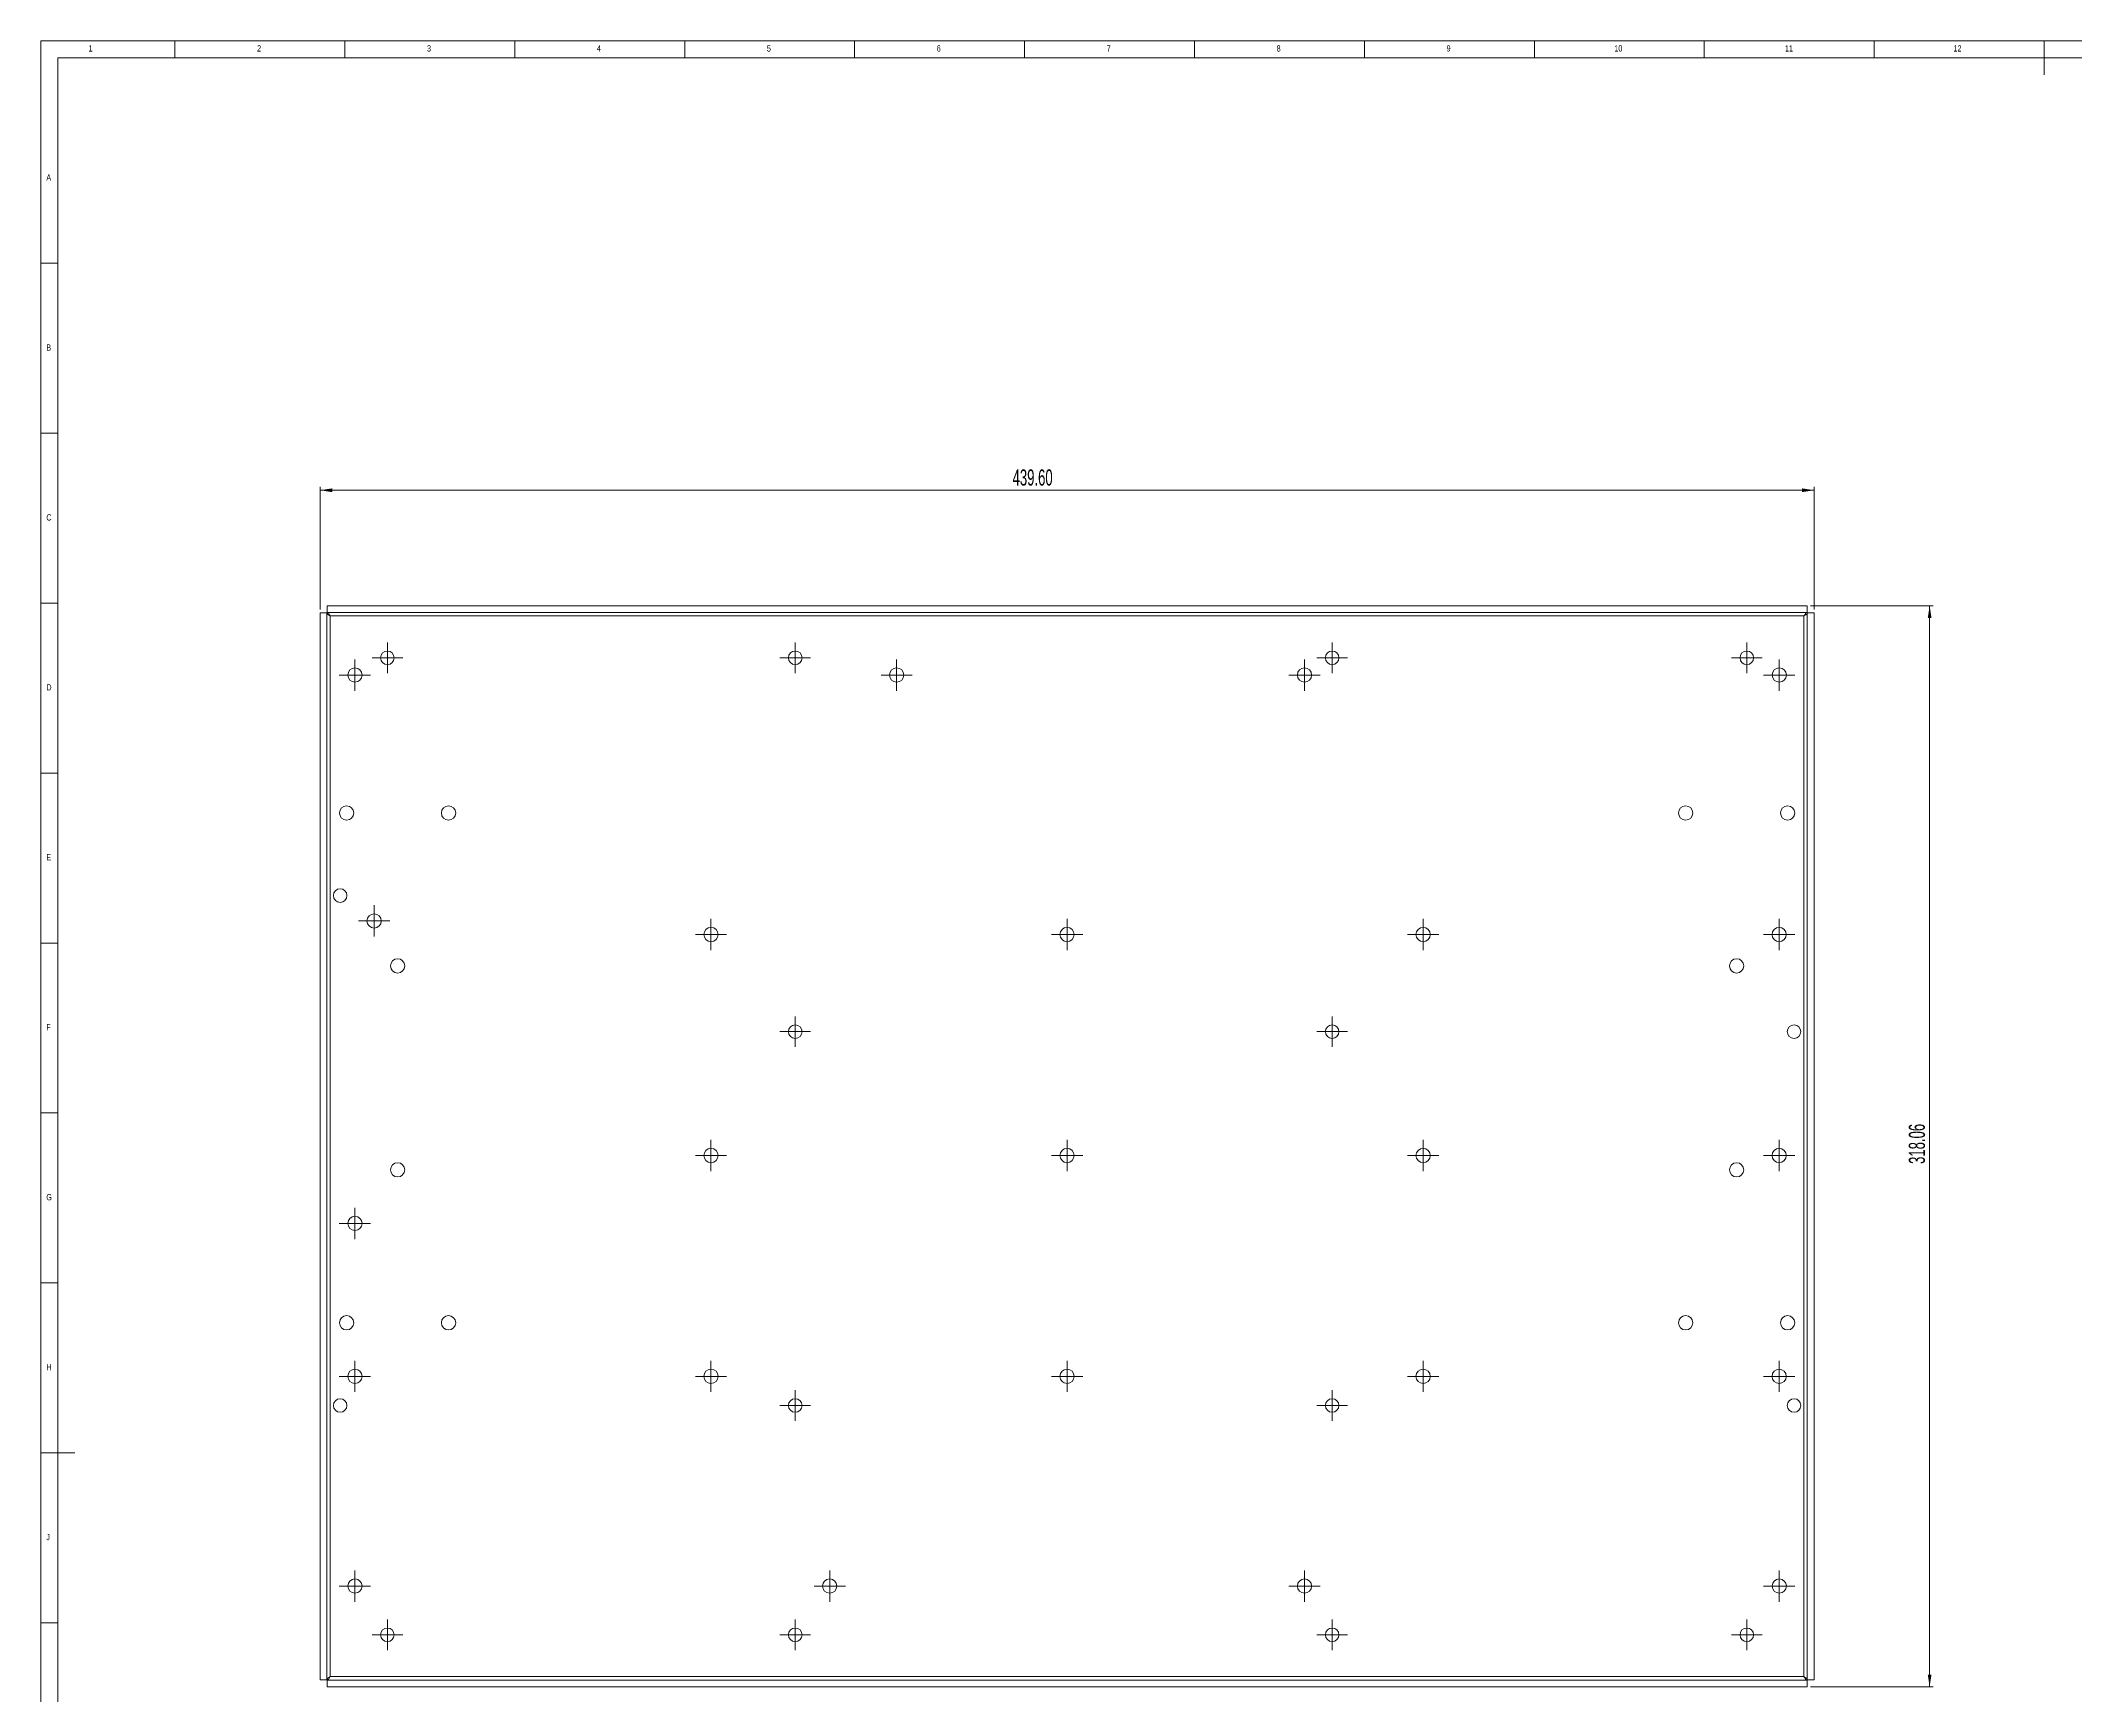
# Model space of a CAD drawing. Header units: millimetres. Extents: x 5 to 1184, y 5 to 836.
# Drawn here: x 5 to 604, y 349 to 836 of the extents above; entities that cross this region are included whole.
import ezdxf

# ---------------------------------------------------------------- set-up
doc = ezdxf.new("R2010")
doc.units = ezdxf.units.MM
doc.styles.add('SLDTEXTSTYLE0', font='TXT', dxfattribs={"width": 0.75})
doc.styles.add('SLDTEXTSTYLE2', font='TXT', dxfattribs={"width": 0.605})
doc.dimstyles.new('SLDDIMSTYLE0', dxfattribs={"dimtxt": 4.622974, "dimasz": 3.595646, "dimexe": 0, "dimexo": 0.0625, "dimgap": 1.155743, "dimtad": 2, "dimrnd": 1e-09, "dimzin": 4, "dimdsep": 46, "dimtxsty": 'SLDTEXTSTYLE2', "dimsah": 1, "dimcen": 0.09, "dimadec": 0, "dimazin": 0, "dimtfac": 1, "dimtofl": 0, "dimtmove": 0, "dimatfit": 3, "dimfxl": 1, "dimtolj": 1, "dimtzin": 12, "dimarcsym": 0})
doc.dimstyles.new('SLDDIMSTYLE1', dxfattribs={"dimtxt": 4.622974, "dimasz": 3.595646, "dimexe": 0, "dimexo": 0.0625, "dimgap": 1.155743, "dimtad": 2, "dimrnd": 1e-09, "dimzin": 12, "dimdsep": 46, "dimtxsty": 'SLDTEXTSTYLE2', "dimsah": 1, "dimcen": 0.09, "dimadec": 0, "dimazin": 0, "dimtfac": 1, "dimtofl": 0, "dimtmove": 0, "dimatfit": 3, "dimfxl": 1, "dimtolj": 1, "dimtzin": 12, "dimarcsym": 0})

# ---------------------------------------------------------------- blocks, each defined once
blk = doc.blocks.new('*D3')
at = {"color": 7, "linetype": 'Continuous', "lineweight": 0}
for p, q in [((87.21, 668.66), (87.21, 704.73)), ((87.21, 703.73), (526.81, 703.73)), ((526.81, 668.66), (526.81, 704.73))]:
    blk.add_line(p, q, dxfattribs=at)
for points in [[(87.21, 703.73), (90.81, 703.18), (90.81, 704.28)], [(526.81, 703.73), (523.22, 704.28), (523.22, 703.18)]]:
    blk.add_solid(points, dxfattribs=at)
at = {"color": 7, "linetype": 'Continuous', "lineweight": 0, "insert": (290.98, 709.87), "char_height": 4.763, "attachment_point": 1, "style": 'SLDTEXTSTYLE2'}
blk.add_mtext('439.60', dxfattribs=at)
blk = doc.blocks.new('*D4')
at = {"color": 7, "linetype": 'Continuous', "lineweight": 0}
for p, q in [((525.74, 669.73), (561.81, 669.73)), ((560.81, 669.73), (560.81, 351.67)), ((525.74, 351.67), (561.81, 351.67))]:
    blk.add_line(p, q, dxfattribs=at)
for points in [[(560.81, 669.73), (560.26, 666.13), (561.36, 666.13)], [(560.81, 351.67), (561.36, 355.27), (560.26, 355.27)]]:
    blk.add_solid(points, dxfattribs=at)
at = {"color": 7, "linetype": 'Continuous', "lineweight": 0, "insert": (554.67, 505.52), "char_height": 4.763, "attachment_point": 1, "rotation": 90, "style": 'SLDTEXTSTYLE2'}
blk.add_mtext('318.06', dxfattribs=at)
blk = doc.blocks.new('SW_CENTERMARKSYMBOL_0')
at = {"color": 0, "linetype": 'Continuous', "lineweight": 0}
for p, q in [((-2.5, 0), (-4.6, 0)), ((0, 0), (-2.5, 0)), ((0, 2.5), (0, 4.6)), ((0, 0), (0, 2.5)), ((0, 0), (0, -2.5)), ((0, 0), (2.5, 0)), ((2.5, 0), (4.6, 0)), ((0, -2.5), (0, -4.6))]:
    blk.add_line(p, q, dxfattribs=at)
blk = doc.blocks.new('SW_CENTERMARKSYMBOL_1')
at = {"color": 0, "linetype": 'Continuous', "lineweight": 0}
for p, q in [((-2.5, 0), (-4.6, 0)), ((0, 0), (-2.5, 0)), ((0, 2.5), (0, 4.6)), ((0, 0), (0, 2.5)), ((0, 0), (0, -2.5)), ((0, 0), (2.5, 0)), ((2.5, 0), (4.6, 0)), ((0, -2.5), (0, -4.6))]:
    blk.add_line(p, q, dxfattribs=at)
blk = doc.blocks.new('SW_CENTERMARKSYMBOL_2')
at = {"color": 0, "linetype": 'Continuous', "lineweight": 0}
for p, q in [((-2.5, 0), (-4.6, 0)), ((0, 0), (-2.5, 0)), ((0, 2.5), (0, 4.6)), ((0, 0), (0, 2.5)), ((0, 0), (0, -2.5)), ((0, 0), (2.5, 0)), ((2.5, 0), (4.6, 0)), ((0, -2.5), (0, -4.6))]:
    blk.add_line(p, q, dxfattribs=at)
blk = doc.blocks.new('SW_CENTERMARKSYMBOL_3')
at = {"color": 0, "linetype": 'Continuous', "lineweight": 0}
for p, q in [((-2.5, 0), (-4.6, 0)), ((0, 0), (-2.5, 0)), ((0, 2.5), (0, 4.6)), ((0, 0), (0, 2.5)), ((0, 0), (0, -2.5)), ((0, 0), (2.5, 0)), ((2.5, 0), (4.6, 0)), ((0, -2.5), (0, -4.6))]:
    blk.add_line(p, q, dxfattribs=at)
blk = doc.blocks.new('SW_CENTERMARKSYMBOL_4')
at = {"color": 0, "linetype": 'Continuous', "lineweight": 0}
for p, q in [((-2.5, 0), (-4.6, 0)), ((0, 0), (-2.5, 0)), ((0, 2.5), (0, 4.6)), ((0, 0), (0, 2.5)), ((0, 0), (0, -2.5)), ((0, 0), (2.5, 0)), ((2.5, 0), (4.6, 0)), ((0, -2.5), (0, -4.6))]:
    blk.add_line(p, q, dxfattribs=at)
blk = doc.blocks.new('SW_CENTERMARKSYMBOL_5')
at = {"color": 0, "linetype": 'Continuous', "lineweight": 0}
for p, q in [((-2.5, 0), (-4.6, 0)), ((0, 0), (-2.5, 0)), ((0, 2.5), (0, 4.6)), ((0, 0), (0, 2.5)), ((0, 0), (0, -2.5)), ((0, 0), (2.5, 0)), ((2.5, 0), (4.6, 0)), ((0, -2.5), (0, -4.6))]:
    blk.add_line(p, q, dxfattribs=at)
blk = doc.blocks.new('SW_CENTERMARKSYMBOL_6')
at = {"color": 0, "linetype": 'Continuous', "lineweight": 0}
for p, q in [((-2.5, 0), (-4.6, 0)), ((0, 0), (-2.5, 0)), ((0, 2.5), (0, 4.6)), ((0, 0), (0, 2.5)), ((0, 0), (0, -2.5)), ((0, 0), (2.5, 0)), ((2.5, 0), (4.6, 0)), ((0, -2.5), (0, -4.6))]:
    blk.add_line(p, q, dxfattribs=at)
blk = doc.blocks.new('SW_CENTERMARKSYMBOL_7')
at = {"color": 0, "linetype": 'Continuous', "lineweight": 0}
for p, q in [((-2.5, 0), (-4.6, 0)), ((0, 0), (-2.5, 0)), ((0, 2.5), (0, 4.6)), ((0, 0), (0, 2.5)), ((0, 0), (0, -2.5)), ((0, 0), (2.5, 0)), ((2.5, 0), (4.6, 0)), ((0, -2.5), (0, -4.6))]:
    blk.add_line(p, q, dxfattribs=at)
blk = doc.blocks.new('SW_CENTERMARKSYMBOL_8')
at = {"color": 0, "linetype": 'Continuous', "lineweight": 0}
for p, q in [((-2.5, 0), (-4.6, 0)), ((0, 0), (-2.5, 0)), ((0, 2.5), (0, 4.6)), ((0, 0), (0, 2.5)), ((0, 0), (0, -2.5)), ((0, 0), (2.5, 0)), ((2.5, 0), (4.6, 0)), ((0, -2.5), (0, -4.6))]:
    blk.add_line(p, q, dxfattribs=at)
blk = doc.blocks.new('SW_CENTERMARKSYMBOL_9')
at = {"color": 0, "linetype": 'Continuous', "lineweight": 0}
for p, q in [((-2.5, 0), (-4.6, 0)), ((0, 0), (-2.5, 0)), ((0, 2.5), (0, 4.6)), ((0, 0), (0, 2.5)), ((0, 0), (0, -2.5)), ((0, 0), (2.5, 0)), ((2.5, 0), (4.6, 0)), ((0, -2.5), (0, -4.6))]:
    blk.add_line(p, q, dxfattribs=at)
blk = doc.blocks.new('SW_CENTERMARKSYMBOL_10')
at = {"color": 0, "linetype": 'Continuous', "lineweight": 0}
for p, q in [((-2.5, 0), (-4.6, 0)), ((0, 0), (-2.5, 0)), ((0, 2.5), (0, 4.6)), ((0, 0), (0, 2.5)), ((0, 0), (0, -2.5)), ((0, 0), (2.5, 0)), ((2.5, 0), (4.6, 0)), ((0, -2.5), (0, -4.6))]:
    blk.add_line(p, q, dxfattribs=at)
blk = doc.blocks.new('SW_CENTERMARKSYMBOL_11')
at = {"color": 0, "linetype": 'Continuous', "lineweight": 0}
for p, q in [((-2.5, 0), (-4.6, 0)), ((0, 0), (-2.5, 0)), ((0, 2.5), (0, 4.6)), ((0, 0), (0, 2.5)), ((0, 0), (0, -2.5)), ((0, 0), (2.5, 0)), ((2.5, 0), (4.6, 0)), ((0, -2.5), (0, -4.6))]:
    blk.add_line(p, q, dxfattribs=at)
blk = doc.blocks.new('SW_CENTERMARKSYMBOL_12')
at = {"color": 0, "linetype": 'Continuous', "lineweight": 0}
for p, q in [((-2.5, 0), (-4.6, 0)), ((0, 0), (-2.5, 0)), ((0, 2.5), (0, 4.6)), ((0, 0), (0, 2.5)), ((0, 0), (0, -2.5)), ((0, 0), (2.5, 0)), ((2.5, 0), (4.6, 0)), ((0, -2.5), (0, -4.6))]:
    blk.add_line(p, q, dxfattribs=at)
blk = doc.blocks.new('SW_CENTERMARKSYMBOL_13')
at = {"color": 0, "linetype": 'Continuous', "lineweight": 0}
for p, q in [((-2.5, 0), (-4.6, 0)), ((0, 0), (-2.5, 0)), ((0, 2.5), (0, 4.6)), ((0, 0), (0, 2.5)), ((0, 0), (0, -2.5)), ((0, 0), (2.5, 0)), ((2.5, 0), (4.6, 0)), ((0, -2.5), (0, -4.6))]:
    blk.add_line(p, q, dxfattribs=at)
blk = doc.blocks.new('SW_CENTERMARKSYMBOL_14')
at = {"color": 0, "linetype": 'Continuous', "lineweight": 0}
for p, q in [((-2.5, 0), (-4.6, 0)), ((0, 0), (-2.5, 0)), ((0, 2.5), (0, 4.6)), ((0, 0), (0, 2.5)), ((0, 0), (0, -2.5)), ((0, 0), (2.5, 0)), ((2.5, 0), (4.6, 0)), ((0, -2.5), (0, -4.6))]:
    blk.add_line(p, q, dxfattribs=at)
blk = doc.blocks.new('SW_CENTERMARKSYMBOL_15')
at = {"color": 0, "linetype": 'Continuous', "lineweight": 0}
for p, q in [((-2.5, 0), (-4.6, 0)), ((0, 0), (-2.5, 0)), ((0, 2.5), (0, 4.6)), ((0, 0), (0, 2.5)), ((0, 0), (0, -2.5)), ((0, 0), (2.5, 0)), ((2.5, 0), (4.6, 0)), ((0, -2.5), (0, -4.6))]:
    blk.add_line(p, q, dxfattribs=at)
blk = doc.blocks.new('SW_CENTERMARKSYMBOL_16')
at = {"color": 0, "linetype": 'Continuous', "lineweight": 0}
for p, q in [((-2.5, 0), (-4.6, 0)), ((0, 0), (-2.5, 0)), ((0, 2.5), (0, 4.6)), ((0, 0), (0, 2.5)), ((0, 0), (0, -2.5)), ((0, 0), (2.5, 0)), ((2.5, 0), (4.6, 0)), ((0, -2.5), (0, -4.6))]:
    blk.add_line(p, q, dxfattribs=at)
blk = doc.blocks.new('SW_CENTERMARKSYMBOL_17')
at = {"color": 0, "linetype": 'Continuous', "lineweight": 0}
for p, q in [((-2.5, 0), (-4.6, 0)), ((0, 0), (-2.5, 0)), ((0, 2.5), (0, 4.6)), ((0, 0), (0, 2.5)), ((0, 0), (0, -2.5)), ((0, 0), (2.5, 0)), ((2.5, 0), (4.6, 0)), ((0, -2.5), (0, -4.6))]:
    blk.add_line(p, q, dxfattribs=at)
blk = doc.blocks.new('SW_CENTERMARKSYMBOL_18')
at = {"color": 0, "linetype": 'Continuous', "lineweight": 0}
for p, q in [((-2.5, 0), (-4.6, 0)), ((0, 0), (-2.5, 0)), ((0, 2.5), (0, 4.6)), ((0, 0), (0, 2.5)), ((0, 0), (0, -2.5)), ((0, 0), (2.5, 0)), ((2.5, 0), (4.6, 0)), ((0, -2.5), (0, -4.6))]:
    blk.add_line(p, q, dxfattribs=at)
blk = doc.blocks.new('SW_CENTERMARKSYMBOL_19')
at = {"color": 0, "linetype": 'Continuous', "lineweight": 0}
for p, q in [((-2.5, 0), (-4.6, 0)), ((0, 0), (-2.5, 0)), ((0, 2.5), (0, 4.6)), ((0, 0), (0, 2.5)), ((0, 0), (0, -2.5)), ((0, 0), (2.5, 0)), ((2.5, 0), (4.6, 0)), ((0, -2.5), (0, -4.6))]:
    blk.add_line(p, q, dxfattribs=at)
blk = doc.blocks.new('SW_CENTERMARKSYMBOL_20')
at = {"color": 0, "linetype": 'Continuous', "lineweight": 0}
for p, q in [((-2.5, 0), (-4.6, 0)), ((0, 0), (-2.5, 0)), ((0, 2.5), (0, 4.6)), ((0, 0), (0, 2.5)), ((0, 0), (0, -2.5)), ((0, 0), (2.5, 0)), ((2.5, 0), (4.6, 0)), ((0, -2.5), (0, -4.6))]:
    blk.add_line(p, q, dxfattribs=at)
blk = doc.blocks.new('SW_CENTERMARKSYMBOL_21')
at = {"color": 0, "linetype": 'Continuous', "lineweight": 0}
for p, q in [((-2.5, 0), (-4.6, 0)), ((0, 0), (-2.5, 0)), ((0, 2.5), (0, 4.6)), ((0, 0), (0, 2.5)), ((0, 0), (0, -2.5)), ((0, 0), (2.5, 0)), ((2.5, 0), (4.6, 0)), ((0, -2.5), (0, -4.6))]:
    blk.add_line(p, q, dxfattribs=at)
blk = doc.blocks.new('SW_CENTERMARKSYMBOL_22')
at = {"color": 0, "linetype": 'Continuous', "lineweight": 0}
for p, q in [((-2.5, 0), (-4.5, 0)), ((0, 0), (-2.5, 0)), ((0, 2.5), (0, 4.5)), ((0, 0), (0, 2.5)), ((0, 0), (0, -2.5)), ((0, 0), (2.5, 0)), ((2.5, 0), (4.5, 0)), ((0, -2.5), (0, -4.5))]:
    blk.add_line(p, q, dxfattribs=at)
blk = doc.blocks.new('SW_CENTERMARKSYMBOL_23')
at = {"color": 0, "linetype": 'Continuous', "lineweight": 0}
for p, q in [((-2.5, 0), (-4.5, 0)), ((0, 0), (-2.5, 0)), ((0, 2.5), (0, 4.5)), ((0, 0), (0, 2.5)), ((0, 0), (0, -2.5)), ((0, 0), (2.5, 0)), ((2.5, 0), (4.5, 0)), ((0, -2.5), (0, -4.5))]:
    blk.add_line(p, q, dxfattribs=at)
blk = doc.blocks.new('SW_CENTERMARKSYMBOL_24')
at = {"color": 0, "linetype": 'Continuous', "lineweight": 0}
for p, q in [((-2.5, 0), (-4.5, 0)), ((0, 0), (-2.5, 0)), ((0, 2.5), (0, 4.5)), ((0, 0), (0, 2.5)), ((0, 0), (0, -2.5)), ((0, 0), (2.5, 0)), ((2.5, 0), (4.5, 0)), ((0, -2.5), (0, -4.5))]:
    blk.add_line(p, q, dxfattribs=at)
blk = doc.blocks.new('SW_CENTERMARKSYMBOL_25')
at = {"color": 0, "linetype": 'Continuous', "lineweight": 0}
for p, q in [((-2.5, 0), (-4.5, 0)), ((0, 0), (-2.5, 0)), ((0, 2.5), (0, 4.5)), ((0, 0), (0, 2.5)), ((0, 0), (0, -2.5)), ((0, 0), (2.5, 0)), ((2.5, 0), (4.5, 0)), ((0, -2.5), (0, -4.5))]:
    blk.add_line(p, q, dxfattribs=at)
blk = doc.blocks.new('SW_CENTERMARKSYMBOL_26')
at = {"color": 0, "linetype": 'Continuous', "lineweight": 0}
for p, q in [((-2.5, 0), (-4.5, 0)), ((0, 0), (-2.5, 0)), ((0, 2.5), (0, 4.5)), ((0, 0), (0, 2.5)), ((0, 0), (0, -2.5)), ((0, 0), (2.5, 0)), ((2.5, 0), (4.5, 0)), ((0, -2.5), (0, -4.5))]:
    blk.add_line(p, q, dxfattribs=at)
blk = doc.blocks.new('SW_CENTERMARKSYMBOL_27')
at = {"color": 0, "linetype": 'Continuous', "lineweight": 0}
for p, q in [((-2.5, 0), (-4.5, 0)), ((0, 0), (-2.5, 0)), ((0, 2.5), (0, 4.5)), ((0, 0), (0, 2.5)), ((0, 0), (0, -2.5)), ((0, 0), (2.5, 0)), ((2.5, 0), (4.5, 0)), ((0, -2.5), (0, -4.5))]:
    blk.add_line(p, q, dxfattribs=at)
blk = doc.blocks.new('SW_CENTERMARKSYMBOL_28')
at = {"color": 0, "linetype": 'Continuous', "lineweight": 0}
for p, q in [((-2.5, 0), (-4.5, 0)), ((0, 0), (-2.5, 0)), ((0, 2.5), (0, 4.5)), ((0, 0), (0, 2.5)), ((0, 0), (0, -2.5)), ((0, 0), (2.5, 0)), ((2.5, 0), (4.5, 0)), ((0, -2.5), (0, -4.5))]:
    blk.add_line(p, q, dxfattribs=at)
blk = doc.blocks.new('SW_CENTERMARKSYMBOL_29')
at = {"color": 0, "linetype": 'Continuous', "lineweight": 0}
for p, q in [((-2.5, 0), (-4.5, 0)), ((0, 0), (-2.5, 0)), ((0, 2.5), (0, 4.5)), ((0, 0), (0, 2.5)), ((0, 0), (0, -2.5)), ((0, 0), (2.5, 0)), ((2.5, 0), (4.5, 0)), ((0, -2.5), (0, -4.5))]:
    blk.add_line(p, q, dxfattribs=at)
blk = doc.blocks.new('SW_CENTERMARKSYMBOL_30')
at = {"color": 0, "linetype": 'Continuous', "lineweight": 0}
for p, q in [((-2.5, 0), (-4.5, 0)), ((0, 0), (-2.5, 0)), ((0, 2.5), (0, 4.5)), ((0, 0), (0, 2.5)), ((0, 0), (0, -2.5)), ((0, 0), (2.5, 0)), ((2.5, 0), (4.5, 0)), ((0, -2.5), (0, -4.5))]:
    blk.add_line(p, q, dxfattribs=at)
blk = doc.blocks.new('SW_CENTERMARKSYMBOL_31')
at = {"color": 0, "linetype": 'Continuous', "lineweight": 0}
for p, q in [((-2.5, 0), (-4.5, 0)), ((0, 0), (-2.5, 0)), ((0, 2.5), (0, 4.5)), ((0, 0), (0, 2.5)), ((0, 0), (0, -2.5)), ((0, 0), (2.5, 0)), ((2.5, 0), (4.5, 0)), ((0, -2.5), (0, -4.5))]:
    blk.add_line(p, q, dxfattribs=at)
blk = doc.blocks.new('SW_CENTERMARKSYMBOL_32')
at = {"color": 0, "linetype": 'Continuous', "lineweight": 0}
for p, q in [((-2.5, 0), (-4.5, 0)), ((0, 0), (-2.5, 0)), ((0, 2.5), (0, 4.5)), ((0, 0), (0, 2.5)), ((0, 0), (0, -2.5)), ((0, 0), (2.5, 0)), ((2.5, 0), (4.5, 0)), ((0, -2.5), (0, -4.5))]:
    blk.add_line(p, q, dxfattribs=at)
blk = doc.blocks.new('SW_CENTERMARKSYMBOL_33')
at = {"color": 0, "linetype": 'Continuous', "lineweight": 0}
for p, q in [((-2.5, 0), (-4.5, 0)), ((0, 0), (-2.5, 0)), ((0, 2.5), (0, 4.5)), ((0, 0), (0, 2.5)), ((0, 0), (0, -2.5)), ((0, 0), (2.5, 0)), ((2.5, 0), (4.5, 0)), ((0, -2.5), (0, -4.5))]:
    blk.add_line(p, q, dxfattribs=at)
blk = doc.blocks.new('SW_CENTERMARKSYMBOL_34')
at = {"color": 0, "linetype": 'Continuous', "lineweight": 0}
for p, q in [((-2.5, 0), (-4.6, 0)), ((0, 0), (-2.5, 0)), ((0, 2.5), (0, 4.6)), ((0, 0), (0, 2.5)), ((0, 0), (0, -2.5)), ((0, 0), (2.5, 0)), ((2.5, 0), (4.6, 0)), ((0, -2.5), (0, -4.6))]:
    blk.add_line(p, q, dxfattribs=at)

msp = doc.modelspace()

# ---------------------------------------------------------------- linework, layer by layer
at = {"color": 7, "linetype": 'Continuous', "lineweight": 0}
for p, q in [((5, 836), (5, 5)), ((1184, 836), (5, 836)), ((44.5, 831), (44.5, 836)), ((94.5, 836), (94.5, 831)), ((144.5, 831), (144.5, 836)), ((194.5, 836), (194.5, 831)), ((244.5, 831), (244.5, 836)), ((294.5, 836), (294.5, 831)), ((344.5, 831), (344.5, 836)), ((394.5, 836), (394.5, 831)), ((444.5, 831), (444.5, 836)), ((494.5, 836), (494.5, 831)), ((544.5, 831), (544.5, 836)), ((594.5, 836), (594.5, 826)), ((10, 831), (10, 10)), ((1179, 831), (10, 831)), ((10, 770.5), (5, 770.5)), ((5, 720.5), (10, 720.5)), ((10, 670.5), (5, 670.5)), ((5, 620.5), (10, 620.5)), ((10, 570.5), (5, 570.5)), ((5, 520.5), (10, 520.5)), ((10, 470.5), (5, 470.5)), ((5, 420.5), (15, 420.5)), ((10, 370.5), (5, 370.5))]:
    msp.add_line(p, q, dxfattribs=at)
at = {"color": 7, "linetype": 'Continuous', "lineweight": 15}
for p, q in [((87.211, 667.66), (89.211, 667.66)), ((87.211, 353.741), (87.211, 667.66)), ((89.211, 353.741), (89.211, 667.66)), ((89.282, 669.73), (524.741, 669.73)), ((89.282, 669.73), (89.282, 667.73)), ((89.282, 667.73), (524.741, 667.73)), ((90.211, 354.67), (90.211, 666.73)), ((90.211, 666.73), (523.811, 666.73)), ((523.811, 666.73), (523.811, 354.67)), ((524.741, 669.73), (524.741, 667.73)), ((526.811, 667.66), (524.811, 667.66)), ((524.811, 667.66), (524.811, 353.741)), ((526.811, 667.66), (526.811, 353.741)), ((87.211, 353.741), (89.211, 353.741)), ((89.282, 351.67), (89.282, 353.67)), ((524.741, 353.67), (89.282, 353.67)), ((523.811, 354.67), (90.211, 354.67)), ((524.741, 351.67), (524.741, 353.67)), ((526.811, 353.741), (524.811, 353.741)), ((524.741, 351.67), (89.282, 351.67))]:
    msp.add_line(p, q, dxfattribs=at)
for centre, radius in [((107.011, 654.43), 2), ((227.011, 654.43), 2), ((385.011, 654.43), 2), ((507.011, 654.43), 2), ((97.461, 649.36), 2.1), ((256.861, 649.36), 2.1), ((376.861, 649.36), 2.1), ((516.561, 649.36), 2.1), ((95.011, 608.78), 2.1), ((125.011, 608.78), 2.1), ((489.011, 608.78), 2.1), ((519.011, 608.78), 2.1), ((93.111, 584.47), 2), ((103.111, 577.01), 2.1), ((202.231, 573.01), 2.1), ((307.001, 573.01), 2.1), ((411.771, 573.01), 2.1), ((516.541, 573.01), 2.1), ((110.011, 563.78), 2.1), ((504.011, 563.78), 2.1), ((227.011, 544.43), 2), ((385.011, 544.43), 2), ((520.911, 544.43), 2), ((202.231, 508.01), 2.1), ((307.001, 508.01), 2.1), ((411.771, 508.01), 2.1), ((516.541, 508.01), 2.1), ((110.011, 503.78), 2.1), ((504.011, 503.78), 2.1), ((97.461, 488.01), 2.1), ((95.011, 458.78), 2.1), ((125.011, 458.78), 2.1), ((489.011, 458.78), 2.1), ((519.011, 458.78), 2.1), ((97.461, 443.01), 2.1), ((202.231, 443.01), 2.1), ((307.001, 443.01), 2.1), ((411.771, 443.01), 2.1), ((516.541, 443.01), 2.1), ((93.111, 434.43), 2), ((227.011, 434.43), 2), ((385.011, 434.43), 2), ((520.911, 434.43), 2), ((97.461, 381.31), 2.1), ((237.161, 381.31), 2.1), ((376.861, 381.31), 2.1), ((516.561, 381.31), 2.1), ((107.011, 366.97), 2), ((227.011, 366.97), 2), ((385.011, 366.97), 2), ((507.011, 366.97), 2)]:
    msp.add_circle(centre, radius, dxfattribs=at)
for points in [[(90.211, 666.73), (90.079, 666.809), (89.951, 666.884), (89.709, 667.04), (89.598, 667.117), (89.412, 667.272), (89.338, 667.349), (89.237, 667.504), (89.211, 667.581), (89.211, 667.66)], [(89.282, 667.73), (89.36, 667.73), (89.436, 667.705), (89.591, 667.605), (89.668, 667.531), (89.824, 667.346), (89.901, 667.235), (90.056, 666.993), (90.133, 666.863), (90.211, 666.73)], [(523.811, 666.73), (523.89, 666.863), (523.965, 666.991), (524.121, 667.233), (524.198, 667.344), (524.353, 667.53), (524.43, 667.603), (524.585, 667.704), (524.662, 667.73), (524.741, 667.73)], [(524.811, 667.66), (524.811, 667.581), (524.786, 667.506), (524.686, 667.35), (524.612, 667.273), (524.427, 667.118), (524.316, 667.041), (524.074, 666.886), (523.944, 666.809), (523.811, 666.73)], [(89.211, 353.741), (89.211, 353.819), (89.237, 353.895), (89.337, 354.05), (89.411, 354.127), (89.596, 354.283), (89.706, 354.36), (89.949, 354.515), (90.079, 354.592), (90.211, 354.67)], [(90.211, 354.67), (90.133, 354.538), (90.057, 354.41), (89.902, 354.168), (89.825, 354.057), (89.67, 353.871), (89.593, 353.797), (89.437, 353.696), (89.36, 353.67), (89.282, 353.67)], [(523.811, 354.67), (523.944, 354.592), (524.072, 354.516), (524.314, 354.361), (524.425, 354.284), (524.611, 354.129), (524.684, 354.052), (524.785, 353.896), (524.811, 353.819), (524.811, 353.741)], [(524.741, 353.67), (524.662, 353.67), (524.587, 353.696), (524.431, 353.796), (524.354, 353.87), (524.199, 354.055), (524.122, 354.165), (523.967, 354.408), (523.89, 354.538), (523.811, 354.67)]]:
    msp.add_open_spline(points, degree=3, knots=[0, 0, 0, 0, 0.25, 0.25, 0.5, 0.5, 0.75, 0.75, 1, 1, 1, 1], dxfattribs=at)

# ---------------------------------------------------------------- block references
at = {"color": 7, "linetype": 'Continuous', "lineweight": 0}
for name, p in [('SW_CENTERMARKSYMBOL_29', (107.011, 654.43)), ('SW_CENTERMARKSYMBOL_28', (227.011, 654.43)), ('SW_CENTERMARKSYMBOL_27', (385.011, 654.43)), ('SW_CENTERMARKSYMBOL_26', (507.011, 654.43)), ('SW_CENTERMARKSYMBOL_9', (97.461, 649.36)), ('SW_CENTERMARKSYMBOL_34', (256.861, 649.36)), ('SW_CENTERMARKSYMBOL_8', (376.861, 649.36)), ('SW_CENTERMARKSYMBOL_7', (516.561, 649.36)), ('SW_CENTERMARKSYMBOL_1', (103.111, 577.01)), ('SW_CENTERMARKSYMBOL_18', (202.231, 573.01)), ('SW_CENTERMARKSYMBOL_19', (307.001, 573.01)), ('SW_CENTERMARKSYMBOL_20', (411.771, 573.01)), ('SW_CENTERMARKSYMBOL_21', (516.541, 573.01)), ('SW_CENTERMARKSYMBOL_30', (227.011, 544.43)), ('SW_CENTERMARKSYMBOL_31', (385.011, 544.43)), ('SW_CENTERMARKSYMBOL_14', (202.231, 508.01)), ('SW_CENTERMARKSYMBOL_15', (307.001, 508.01)), ('SW_CENTERMARKSYMBOL_16', (411.771, 508.01)), ('SW_CENTERMARKSYMBOL_17', (516.541, 508.01)), ('SW_CENTERMARKSYMBOL_0', (97.461, 488.01)), ('SW_CENTERMARKSYMBOL_3', (97.461, 443.01)), ('SW_CENTERMARKSYMBOL_2', (202.231, 443.01)), ('SW_CENTERMARKSYMBOL_11', (307.001, 443.01)), ('SW_CENTERMARKSYMBOL_12', (411.771, 443.01)), ('SW_CENTERMARKSYMBOL_13', (516.541, 443.01)), ('SW_CENTERMARKSYMBOL_33', (227.011, 434.43)), ('SW_CENTERMARKSYMBOL_32', (385.011, 434.43)), ('SW_CENTERMARKSYMBOL_10', (97.461, 381.31)), ('SW_CENTERMARKSYMBOL_6', (237.161, 381.31)), ('SW_CENTERMARKSYMBOL_5', (376.861, 381.31)), ('SW_CENTERMARKSYMBOL_4', (516.561, 381.31)), ('SW_CENTERMARKSYMBOL_22', (107.011, 366.97)), ('SW_CENTERMARKSYMBOL_23', (227.011, 366.97)), ('SW_CENTERMARKSYMBOL_24', (385.011, 366.97)), ('SW_CENTERMARKSYMBOL_25', (507.011, 366.97))]:
    msp.add_blockref(name, p, dxfattribs=at)

# ---------------------------------------------------------------- texts
at = {"color": 7, "linetype": 'Continuous', "lineweight": 0, "attachment_point": 1, "style": 'SLDTEXTSTYLE0'}
for s, insert, char_height in [('1', (19.083, 834.668), 1.852), ('2', (68.667, 834.668), 1.852), ('3', (118.667, 834.668), 1.852), ('4', (168.667, 834.668), 1.852), ('5', (218.667, 834.668), 1.852), ('6', (268.667, 834.668), 1.852), ('7', (318.667, 834.668), 1.852), ('8', (368.667, 834.668), 1.852), ('9', (418.667, 834.668), 1.852), ('10', (468.042, 834.668), 1.8521), ('11', (518.25, 834.668), 1.8521), ('12', (567.833, 834.668), 1.8521), ('A', (6.667, 796.668), 1.852), ('B', (6.667, 746.668), 1.852), ('C', (6.667, 696.668), 1.852), ('D', (6.667, 646.668), 1.852), ('E', (6.667, 596.668), 1.852), ('F', (6.667, 546.668), 1.852), ('G', (6.667, 496.668), 1.852), ('H', (6.667, 446.668), 1.852), ('J', (6.667, 396.668), 1.852)]:
    msp.add_mtext(s, dxfattribs=dict(at, insert=insert, char_height=char_height))

# ---------------------------------------------------------------- dimensions: what is measured, and where the dimension line sits
at = {"color": 7, "linetype": 'Continuous', "lineweight": 0}
dim = msp.add_linear_dim(base=(526.811, 703.73), p1=(87.211, 667.66), p2=(526.811, 667.66), dimstyle='SLDDIMSTYLE0', dxfattribs=at)
dim.commit()
dim.dimension.update_dxf_attribs({"geometry": '*D3', "text_midpoint": (300.682, 703.73), "dimtype": 160})
dim = msp.add_linear_dim(base=(560.811, 351.67), p1=(524.741, 669.73), p2=(524.741, 351.67), angle=90, dimstyle='SLDDIMSTYLE1', dxfattribs=at)
dim.commit()
dim.dimension.update_dxf_attribs({"geometry": '*D4', "text_midpoint": (560.811, 515.219), "dimtype": 160})

doc.saveas('drawing.dxf')
